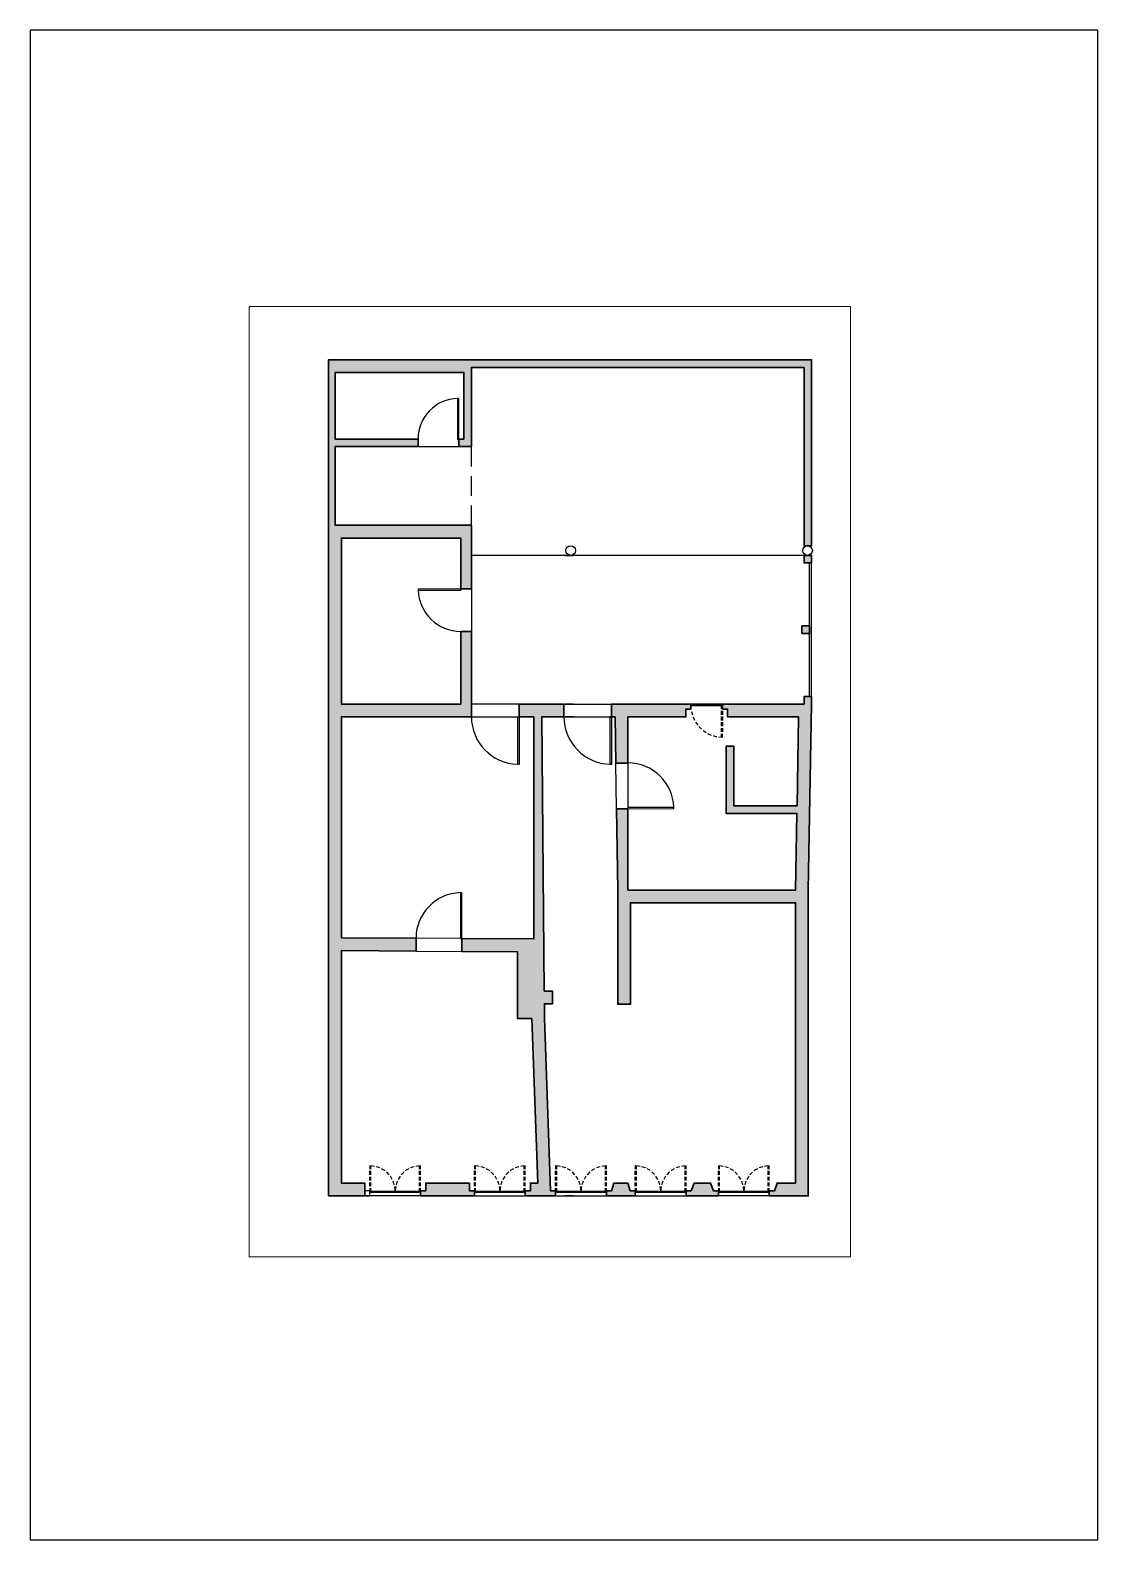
# Paper-space layout 'Layout1' of a CAD drawing. Header units: millimetres. Extents: x 64 to 274, y 59 to 356.
# The model-space entities are those that its viewports show. They can reach past a viewport. Long polylines and large blocks are cut down to what shows.
import ezdxf

# ---------------------------------------------------------------- set-up
doc = ezdxf.new("R2010")
doc.units = ezdxf.units.MM
for name, color, linetype, lineweight in [('A-ALV-___-___-EXI', 250, 'Continuous', 35), ('A-JAN-___-___-EXI', 250, 'Continuous', 25), ('A-PIL-___-___-EXI', 250, 'Continuous', 25), ('A-PIS-___-___-EXI', 250, 'Continuous', 25), ('A-POR-___-___-EXI', 250, 'Continuous', 25)]:
    doc.layers.add(name, color=color, linetype=linetype, lineweight=lineweight)

# ---------------------------------------------------------------- blocks, each defined once
blk = doc.blocks.new('SVG - A4-22917881-Não nomeada')
at = {"layer": 'A-POR-___-___-EXI'}
for p, q in [((64.29, 356.5), (64.29, 59.5)), ((274.29, 356.5), (64.29, 356.5)), ((274.29, 59.5), (274.29, 356.5)), ((64.29, 59.5), (274.29, 59.5))]:
    blk.add_line(p, q, dxfattribs=at)

msp = doc.modelspace()

# ---------------------------------------------------------------- hatches: boundary and pattern name
at = {"layer": 'A-ALV-___-___-EXI'}
h = msp.add_hatch(color=11, dxfattribs=at)
h.paths.add_polyline_path([(20566, -34088), (20566, -28076), (20631, -24414), (20631, -24264), (20482, -24264), (20482, -24414), (18878, -24414), (18878, -24513), (18977, -24513), (18977, -24664), (20376, -24664), (20345, -26413), (19098, -26413), (19098, -25243), (18948, -25243), (18948, -26563), (20343, -26563), (20316, -28071), (17019, -28071), (17019, -26473), (16792, -26473), (16818, -28071), (16818, -30320), (17067, -30320), (17067, -28321), (20316, -28321), (20316, -33838), (19950, -33838), (19898, -33988), (19796, -33988), (19796, -34088), (19898, -34088)])
h.paths.add_polyline_path([(18163, -34088), (18798, -34088), (18798, -33988), (18699, -33988), (18643, -33838), (18318, -33838), (18262, -33988), (18163, -33988)])
h.paths.add_polyline_path([(15595, -34088), (15595, -33988), (15492, -33988), (15377, -30591), (15375, -30309), (15534, -30309), (15531, -30060), (15373, -30060), (15322, -24664), (15758, -24664), (15758, -24414), (14876, -24414), (14876, -24664), (15169, -24664), (15169, -29034), (13751, -29023), (13751, -29281), (14848, -29290), (14848, -30599), (15127, -30599), (15248, -33838), (15100, -33838), (15100, -33988), (14998, -33988), (14998, -34088), (15482, -34088)])
h.paths.add_polyline_path([(16695, -34088), (17162, -34088), (17162, -33988), (17063, -33988), (17016, -33838), (16742, -33838), (16695, -33988), (16596, -33988), (16596, -34088)])
h.paths.add_polyline_path([(11840, -34088), (11840, -33838), (11382, -33838), (11382, -29261), (12849, -29273), (12849, -29019), (11382, -29009), (11382, -24664), (13939, -24664), (13939, -22986), (13729, -22986), (13729, -24414), (11382, -24414), (11382, -21146), (13729, -21146), (13729, -22146), (13939, -22146), (13939, -20896), (11261, -20896), (11261, -19348), (12890, -19348), (12890, -19198), (11261, -19198), (11261, -17888), (13790, -17888), (13790, -19198), (13689, -19198), (13689, -19348), (13939, -19348), (13939, -17789), (20482, -17789), (20482, -21298), (20631, -21298), (20631, -17639), (11131, -17639), (11131, -34088)])
h.paths.add_polyline_path([(12940, -34088), (14000, -34088), (14000, -33988), (13899, -33988), (13899, -33838), (13040, -33838), (13040, -33988), (12940, -33988)])
h.paths.add_polyline_path([(17019, -25574), (17019, -24664), (18157, -24664), (18157, -24513), (18258, -24513), (18258, -24414), (16695, -24414), (16695, -24664), (16765, -24664), (16780, -25574)])
h.paths.add_polyline_path([(20441, -23024), (20592, -23024), (20592, -22874), (20441, -22874)])
h.paths.add_polyline_path([(20631, -21636), (20631, -21487), (20482, -21487), (20482, -21636)])

# ---------------------------------------------------------------- linework, layer by layer
for p, q in [((13668, -19198), (13689, -19198)), ((13729, -22170), (13729, -22146))]:
    msp.add_line(p, q, dxfattribs=at)
for points in [[(11131, -29009), (11131, -34088), (11840, -34088), (11840, -33838), (11382, -33838), (11382, -29261), (12849, -29273), (12849, -29019), (11382, -29009), (11382, -24664), (13939, -24664), (13939, -22986), (13729, -22986), (13729, -24414), (11382, -24414), (11382, -21146), (13729, -21146), (13729, -22146), (13939, -22146), (13939, -20896), (11261, -20896), (11261, -19348), (12890, -19348), (12890, -19198), (11261, -19198), (11261, -17888), (13790, -17888), (13790, -19198), (13689, -19198), (13689, -19348), (13939, -19348), (13939, -17789), (20482, -17789), (20482, -21298), (20631, -21298), (20631, -17639), (13939, -17639), (11131, -17639), (11131, -24384)], [(20631, -21636), (20631, -21487), (20482, -21487), (20482, -21636)], [(20592, -22874), (20441, -22874), (20441, -23024), (20592, -23024)], [(16765, -24664), (16780, -25574), (17019, -25574), (17019, -24664), (18157, -24664), (18157, -24513), (18258, -24513), (18258, -24414), (16695, -24414), (16695, -24664)], [(13040, -33988), (12940, -33988), (12940, -34088), (14000, -34088), (14000, -33988), (13899, -33988), (13899, -33838), (13040, -33838)], [(17063, -33988), (17016, -33838), (16742, -33838), (16695, -33988), (16596, -33988), (16596, -34088), (16695, -34088), (17063, -34088), (17162, -34088), (17162, -33988)], [(18262, -33988), (18163, -33988), (18163, -34088), (18798, -34088), (18798, -33988), (18699, -33988), (18643, -33838), (18318, -33838)]]:
    msp.add_lwpolyline(points, close=True, dxfattribs=at)
for points in [[(20566, -28076), (20631, -24414), (20631, -24264), (20482, -24264), (20482, -24414), (18936, -24414), (18878, -24414), (18878, -24513), (18977, -24513), (18977, -24664), (20376, -24664), (20345, -26413), (19098, -26413), (19098, -25243), (18948, -25243), (18948, -26563), (20343, -26563), (20316, -28071), (17019, -28071), (17019, -26473), (16792, -26473), (16818, -28071)], [(15377, -30591), (15375, -30309), (15534, -30309), (15531, -30060), (15373, -30060), (15322, -24664), (15758, -24664), (15758, -24414), (14876, -24414), (14876, -24664), (15169, -24664), (15169, -29034), (13751, -29023), (13751, -29281), (14848, -29290), (14848, -30599), (15127, -30599), (15248, -33838), (15100, -33838), (15100, -33988), (14998, -33988), (14998, -34088), (15595, -34088), (15595, -33988), (15595, -33935)], [(16818, -28071), (16818, -30320), (17067, -30320), (17067, -28321), (20316, -28321), (20316, -33838), (19950, -33838), (19898, -33988), (19796, -33988), (19796, -34088), (19898, -34088), (20566, -34088), (20566, -28076)], [(15595, -33988), (15492, -33988), (15377, -30591)]]:
    msp.add_lwpolyline(points, dxfattribs=at)
at = {"layer": 'A-JAN-___-___-EXI'}
for p, q in [((11961, -33561), (11961, -33497)), ((12919, -33561), (12919, -33497)), ((14019, -33561), (14019, -33497)), ((14979, -33561), (14979, -33497)), ((15616, -33561), (15616, -33497)), ((16574, -33561), (16574, -33497)), ((17184, -33561), (17184, -33497)), ((18142, -33561), (18142, -33497)), ((18817, -33561), (18817, -33497)), ((19777, -33561), (19777, -33497)), ((11939, -33673), (11939, -33597)), ((11939, -33785), (11939, -33711)), ((11939, -33897), (11939, -33823)), ((11961, -33673), (11961, -33597)), ((11961, -33785), (11961, -33711)), ((11961, -33897), (11961, -33823)), ((12919, -33673), (12919, -33597)), ((12919, -33785), (12919, -33711)), ((12919, -33897), (12919, -33823)), ((12940, -33673), (12940, -33597)), ((12940, -33785), (12940, -33711)), ((12940, -33897), (12940, -33823)), ((14000, -33673), (14000, -33597)), ((14000, -33785), (14000, -33711)), ((14000, -33897), (14000, -33823)), ((14019, -33673), (14019, -33597)), ((14019, -33785), (14019, -33711)), ((14019, -33897), (14019, -33823)), ((14979, -33673), (14979, -33597)), ((14979, -33785), (14979, -33711)), ((14979, -33897), (14979, -33823)), ((14998, -33673), (14998, -33597)), ((14998, -33785), (14998, -33711)), ((14998, -33897), (14998, -33823)), ((15595, -33673), (15595, -33597)), ((15595, -33785), (15595, -33711)), ((15595, -33897), (15595, -33823)), ((15616, -33673), (15616, -33597)), ((15616, -33785), (15616, -33711)), ((15616, -33897), (15616, -33823)), ((16574, -33673), (16574, -33597)), ((16574, -33785), (16574, -33711)), ((16574, -33897), (16574, -33823)), ((16596, -33673), (16596, -33597)), ((16596, -33785), (16596, -33711)), ((16596, -33897), (16596, -33823)), ((17162, -33673), (17162, -33597)), ((17162, -33785), (17162, -33711)), ((17162, -33897), (17162, -33823)), ((17184, -33673), (17184, -33597)), ((17184, -33785), (17184, -33711)), ((17184, -33897), (17184, -33823)), ((18142, -33673), (18142, -33597)), ((18142, -33785), (18142, -33711)), ((18142, -33897), (18142, -33823)), ((18163, -33673), (18163, -33597)), ((18163, -33785), (18163, -33711)), ((18163, -33897), (18163, -33823)), ((18798, -33673), (18798, -33597)), ((18798, -33785), (18798, -33711)), ((18798, -33897), (18798, -33823)), ((18817, -33673), (18817, -33597)), ((18817, -33785), (18817, -33711)), ((18817, -33897), (18817, -33823)), ((19777, -33673), (19777, -33597)), ((19777, -33785), (19777, -33711)), ((19777, -33897), (19777, -33823)), ((19796, -33673), (19796, -33597)), ((19796, -33785), (19796, -33711)), ((19796, -33897), (19796, -33823)), ((11939, -34018), (12940, -34018)), ((11961, -33997), (11961, -33935)), ((12441, -33997), (12441, -34018)), ((12919, -33997), (12919, -33935)), ((12940, -33988), (12940, -33935)), ((14000, -33935), (14000, -33988)), ((14000, -33997), (14998, -33997)), ((14000, -34018), (14998, -34018)), ((14000, -34088), (14998, -34088)), ((14019, -33997), (14019, -33935)), ((14499, -33997), (14499, -34018)), ((14979, -33997), (14979, -33935)), ((14998, -33988), (14998, -33935)), ((15595, -33997), (16596, -33997)), ((15595, -34018), (16596, -34018)), ((15595, -34088), (16596, -34088)), ((15616, -33997), (15616, -33935)), ((15944, -34088), (15781, -34088)), ((16097, -33997), (16097, -34018)), ((16574, -33997), (16574, -33935)), ((16596, -33988), (16596, -33935)), ((17162, -33935), (17162, -33988)), ((17162, -33997), (18163, -33997)), ((17162, -34018), (18163, -34018)), ((17162, -34088), (18163, -34088)), ((17184, -33997), (17184, -33935)), ((17664, -33997), (17664, -34018)), ((18142, -33997), (18142, -33935)), ((18163, -33988), (18163, -33935)), ((18798, -33935), (18798, -33988)), ((18798, -33997), (19796, -33997)), ((18798, -34018), (19796, -34018)), ((19796, -34088), (18798, -34088)), ((18817, -33997), (18817, -33935)), ((19297, -33997), (19297, -34018)), ((19777, -33997), (19777, -33935)), ((19796, -33988), (19796, -33935))]:
    msp.add_line(p, q, dxfattribs=at)
for points in [[(12033, -33508), (12001, -33502), (11939, -33497), (11939, -33561)], [(12139, -33540), (12117, -33531), (12069, -33514)], [(12236, -33597), (12225, -33586), (12172, -33555)], [(12708, -33556), (12657, -33586), (12644, -33597)], [(12811, -33514), (12762, -33531), (12742, -33540)], [(12940, -33561), (12940, -33497), (12879, -33502), (12848, -33508)], [(14091, -33508), (14059, -33502), (14000, -33497), (14000, -33561)], [(14199, -33540), (14178, -33531), (14127, -33514)], [(14296, -33597), (14284, -33586), (14232, -33555)], [(14766, -33556), (14715, -33586), (14703, -33597)], [(14870, -33514), (14821, -33531), (14799, -33540)], [(14998, -33561), (14998, -33497), (14939, -33502), (14908, -33508)], [(15688, -33508), (15656, -33502), (15595, -33497), (15595, -33561)], [(15794, -33540), (15773, -33531), (15724, -33514)], [(15891, -33597), (15881, -33586), (15828, -33555)], [(16363, -33556), (16312, -33586), (16300, -33597)], [(16467, -33514), (16418, -33531), (16397, -33540)], [(16596, -33561), (16596, -33497), (16535, -33502), (16502, -33508)], [(17256, -33508), (17224, -33502), (17162, -33497), (17162, -33561)], [(17362, -33540), (17340, -33531), (17291, -33514)], [(17458, -33597), (17448, -33586), (17396, -33555)], [(17930, -33556), (17880, -33586), (17867, -33597)], [(18034, -33514), (17985, -33531), (17964, -33540)], [(18163, -33561), (18163, -33497), (18102, -33502), (18070, -33508)], [(18889, -33508), (18857, -33502), (18798, -33497), (18798, -33561)], [(18997, -33540), (18975, -33531), (18924, -33514)], [(19094, -33597), (19081, -33586), (19030, -33555)], [(19564, -33556), (19512, -33586), (19500, -33597)], [(19669, -33514), (19621, -33531), (19598, -33540)], [(19796, -33561), (19796, -33497), (19737, -33502), (19705, -33508)], [(12319, -33671), (12314, -33666), (12272, -33624), (12266, -33618)], [(12382, -33764), (12353, -33713), (12342, -33700)], [(12422, -33870), (12407, -33821), (12399, -33798)], [(12483, -33799), (12472, -33821), (12458, -33870)], [(12539, -33703), (12528, -33713), (12498, -33764)], [(12615, -33620), (12608, -33624), (12566, -33666), (12562, -33673)], [(14379, -33671), (14375, -33666), (14330, -33624), (14326, -33618)], [(14442, -33764), (14410, -33713), (14402, -33700)], [(14482, -33870), (14468, -33821), (14457, -33798)], [(14541, -33799), (14531, -33821), (14516, -33870)], [(14597, -33703), (14588, -33713), (14556, -33764)], [(14673, -33620), (14669, -33624), (14624, -33666), (14620, -33673)], [(15973, -33671), (15969, -33666), (15927, -33624), (15921, -33618)], [(16037, -33764), (16007, -33713), (15997, -33700)], [(16078, -33870), (16063, -33821), (16054, -33798)], [(16139, -33799), (16128, -33821), (16113, -33870)], [(16194, -33703), (16183, -33713), (16154, -33764)], [(16270, -33620), (16263, -33624), (16221, -33666), (16217, -33673)], [(17541, -33671), (17537, -33666), (17495, -33624), (17488, -33618)], [(17605, -33764), (17575, -33713), (17564, -33700)], [(17645, -33870), (17630, -33821), (17622, -33798)], [(17704, -33799), (17695, -33821), (17681, -33870)], [(17761, -33703), (17751, -33713), (17721, -33764)], [(17838, -33620), (17831, -33624), (17789, -33666), (17785, -33673)], [(19176, -33671), (19172, -33666), (19130, -33624), (19123, -33618)], [(19240, -33764), (19208, -33713), (19199, -33700)], [(19280, -33870), (19265, -33821), (19255, -33798)], [(19339, -33799), (19328, -33821), (19314, -33870)], [(19394, -33703), (19386, -33713), (19354, -33764)], [(19470, -33620), (19466, -33624), (19424, -33666), (19417, -33673)], [(12940, -34088), (11840, -34088), (11939, -34088), (11939, -33988), (11840, -33988)], [(11939, -33935), (11939, -33997), (12940, -33997)], [(12449, -33905), (12443, -33937), (12441, -33997), (12437, -33937), (12430, -33905)], [(14508, -33905), (14503, -33937), (14499, -33997), (14495, -33937), (14491, -33905)], [(16105, -33905), (16098, -33937), (16097, -33997), (16092, -33937), (16086, -33905)], [(17672, -33905), (17666, -33937), (17664, -33997), (17660, -33937), (17653, -33905)], [(19308, -33905), (19301, -33937), (19297, -33997), (19293, -33937), (19289, -33905)]]:
    msp.add_lwpolyline(points, dxfattribs=at)
at = {"layer": 'A-PIL-___-___-EXI'}
for points in [[(15987, -21392), (15987, -21340), (15945, -21298), (15892, -21298), (15892, -21298), (15840, -21298), (15798, -21340), (15798, -21392), (15798, -21392), (15798, -21445), (15840, -21487), (15892, -21487), (15892, -21487), (15945, -21487), (15987, -21445), (15987, -21392)], [(20645, -21392), (20645, -21340), (20602, -21298), (20550, -21298), (20550, -21298), (20498, -21298), (20456, -21340), (20456, -21392), (20456, -21392), (20456, -21445), (20498, -21487), (20550, -21487), (20550, -21487), (20602, -21487), (20645, -21445), (20645, -21392)]]:
    msp.add_open_spline(points, degree=3, knots=[0, 0, 0, 0, 0.0625, 0.0625, 0.0625, 0.062501, 0.125, 0.125, 0.125, 0.125001, 0.1875, 0.1875, 0.1875, 0.187501, 1, 1, 1, 1], dxfattribs=at)
at = {"layer": 'A-PIS-___-___-EXI'}
for p, q in [((13939, -19742), (13939, -19348)), ((13939, -20313), (13939, -19932)), ((13939, -20896), (13939, -20503)), ((20482, -21487), (13939, -21487)), ((20592, -22874), (20592, -21636)), ((20631, -24264), (20631, -21636)), ((20592, -24264), (20592, -23024))]:
    msp.add_line(p, q, dxfattribs=at)
msp.add_lwpolyline([(15944, -21487), (15781, -21487)], close=True, dxfattribs=at)
at = {"layer": 'A-POR-___-___-EXI'}
for p, q in [((12890, -19348), (13689, -19348)), ((13939, -22146), (13939, -22986)), ((14876, -24414), (13939, -24414)), ((15758, -24414), (16695, -24414)), ((18258, -24425), (18878, -24425)), ((18852, -24444), (18852, -24509)), ((18852, -24547), (18852, -24623)), ((18878, -24547), (18878, -24623)), ((18347, -24765), (18353, -24774)), ((18353, -24774), (18390, -24827)), ((18852, -24660), (18852, -24736)), ((18852, -24771), (18852, -24848)), ((18852, -24886), (18852, -24960)), ((18878, -24660), (18878, -24736)), ((18878, -24771), (18878, -24848)), ((18878, -24886), (18878, -24960)), ((18852, -24998), (18852, -25064)), ((16792, -26473), (16780, -25574)), ((17019, -25574), (17019, -26473)), ((12849, -29273), (13751, -29281))]:
    msp.add_line(p, q, dxfattribs=at)
for points in [[(13668, -19198), (13689, -19198), (13689, -18398), (13666, -18398)], [(13729, -22170), (13729, -22146), (12890, -22149), (12890, -22170)], [(15944, -24414), (15781, -24414)], [(18258, -24414), (18878, -24414)], [(15944, -24664), (15781, -24664)], [(17019, -26449), (17019, -26473), (17918, -26470), (17918, -26447)], [(13725, -29023), (13748, -29023), (13748, -28124), (13723, -28124)]]:
    msp.add_lwpolyline(points, close=True, dxfattribs=at)
for points in [[(18262, -24518), (18262, -24513), (18258, -24444), (18878, -24444)], [(18269, -24556), (18273, -24581), (18285, -24627)], [(13939, -24664), (14876, -24664), (14876, -25601), (14850, -25601), (14850, -24664), (14876, -24664)], [(15758, -24664), (16695, -24664), (16693, -25601), (16668, -25601), (16670, -24664), (16695, -24664), (16670, -24664)], [(18299, -24664), (18319, -24713), (18330, -24732)], [(18415, -24854), (18440, -24882), (18468, -24907)], [(18495, -24932), (18548, -24968), (18556, -24975)], [(18590, -24992), (18609, -25002), (18658, -25023)], [(18694, -25034), (18738, -25049), (18766, -25053)], [(18804, -25060), (18808, -25060), (18878, -25064), (18878, -24998)], [(13737, -29026), (12849, -29017), (12849, -29019)]]:
    msp.add_lwpolyline(points, dxfattribs=at)
for points in [[(13666, -18399), (13234, -18411), (12890, -18765), (12890, -19197)], [(12892, -22170), (12905, -22624), (13276, -22984), (13730, -22984)], [(13939, -24663), (13939, -25169), (14342, -25583), (14850, -25598)], [(15758, -24663), (15758, -25169), (16161, -25583), (16668, -25598)], [(17919, -26444), (17905, -25959), (17506, -25571), (17020, -25571)], [(13723, -28123), (13240, -28137), (12854, -28530), (12849, -29014)]]:
    msp.add_open_spline(points, degree=3, dxfattribs=at)

psp = doc.layouts.get("Layout1")

# ---------------------------------------------------------------- block references
at = {"layer": 'A-JAN-___-___-EXI'}
psp.add_blockref('SVG - A4-22917881-Não nomeada', (0, 0), dxfattribs=at)

# ---------------------------------------------------------------- viewports
at = {"layer": 'A-ALV-___-___-EXI'}
psp.add_viewport(center=(166.51, 208.65), size=(118.32, 186.976), view_center_point=(15481.83, -25940.04), view_height=18697.578, dxfattribs=at)

doc.saveas('drawing.dxf')
